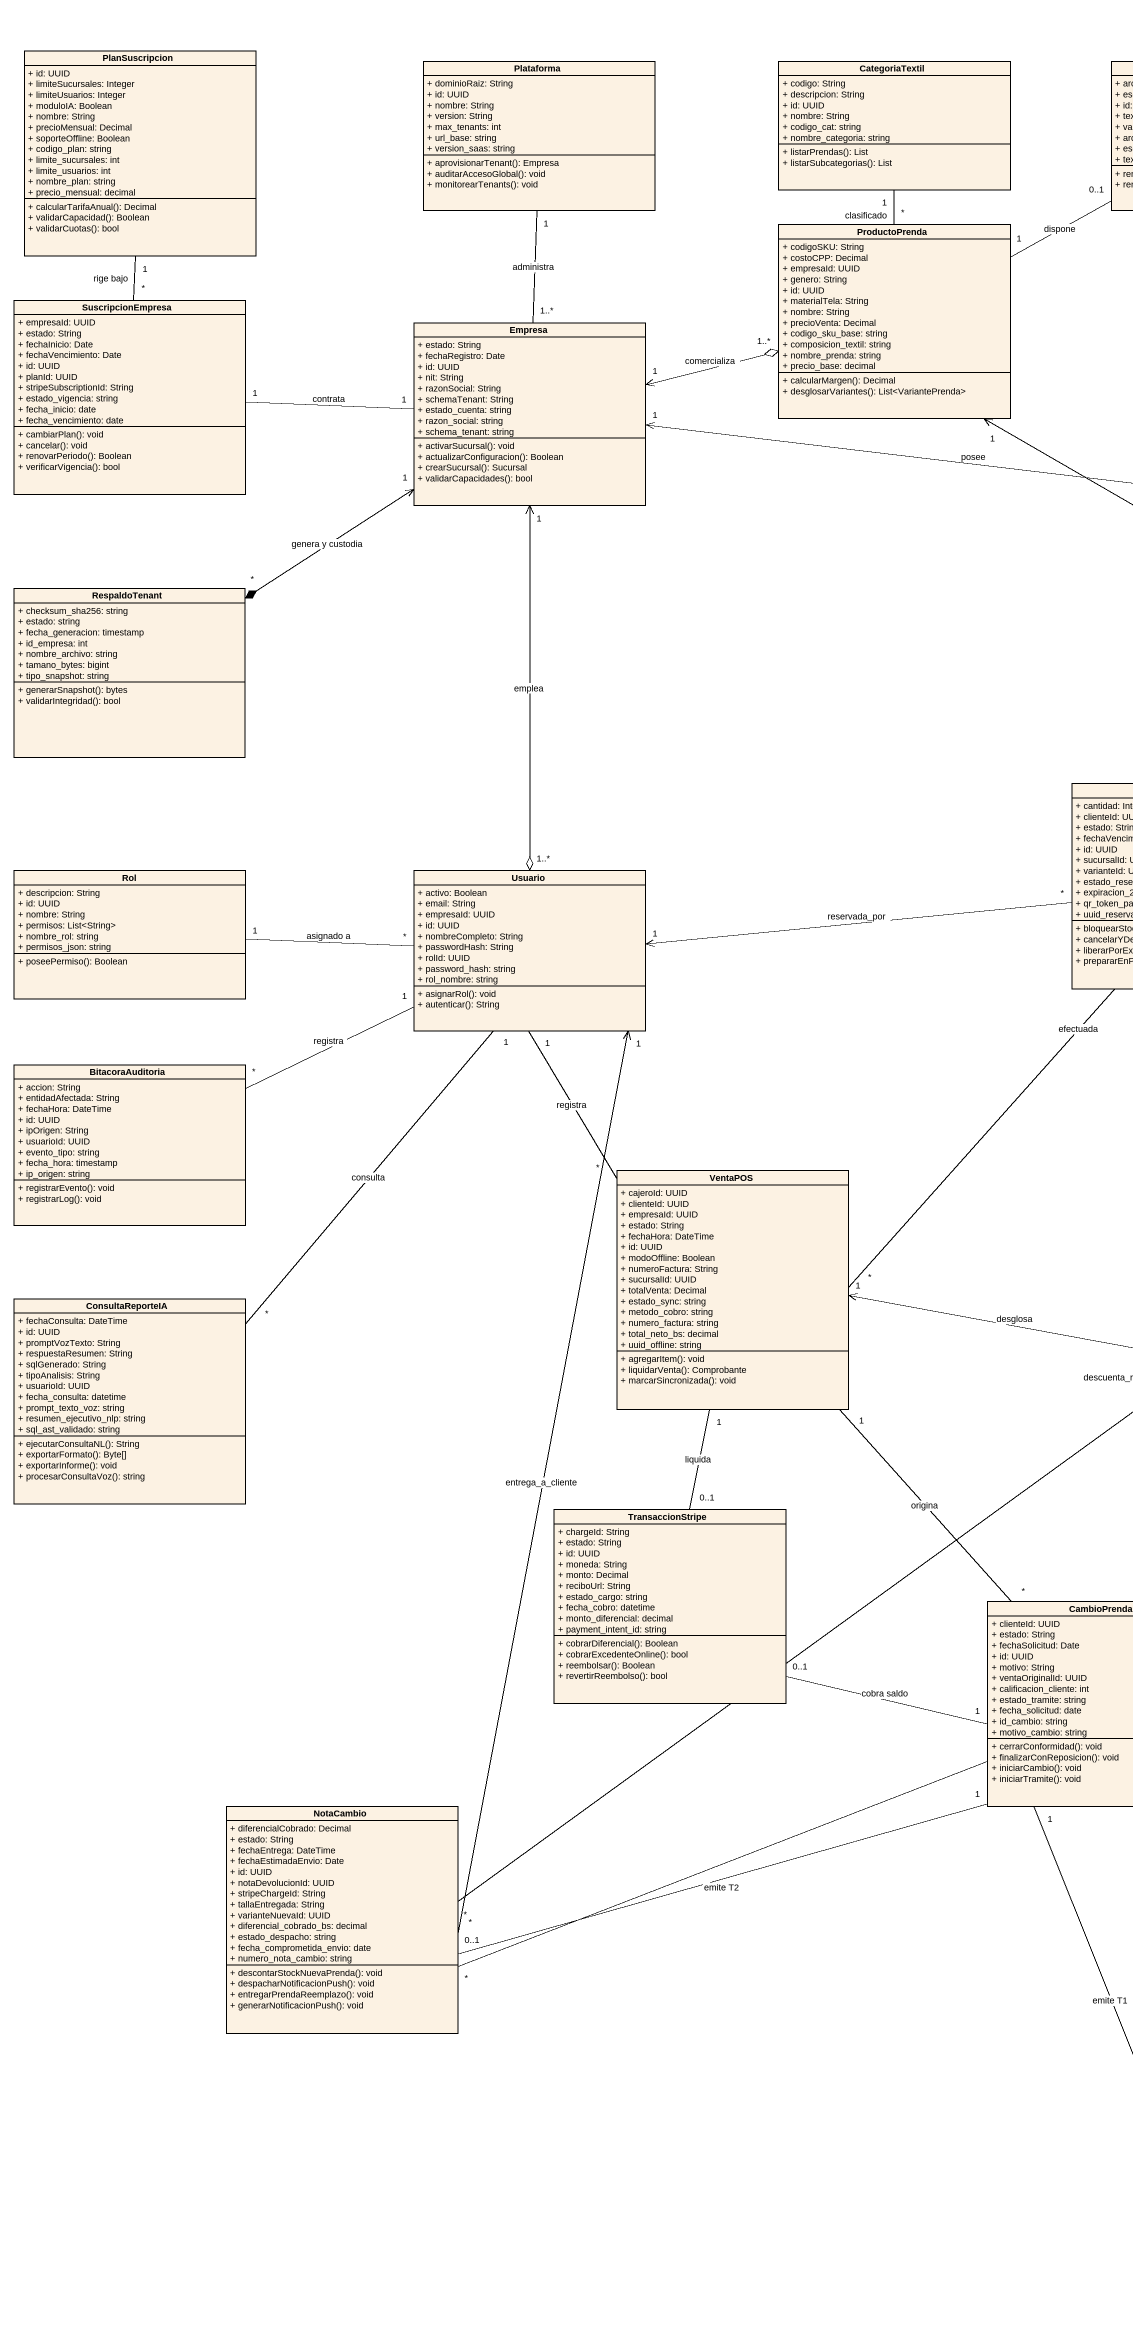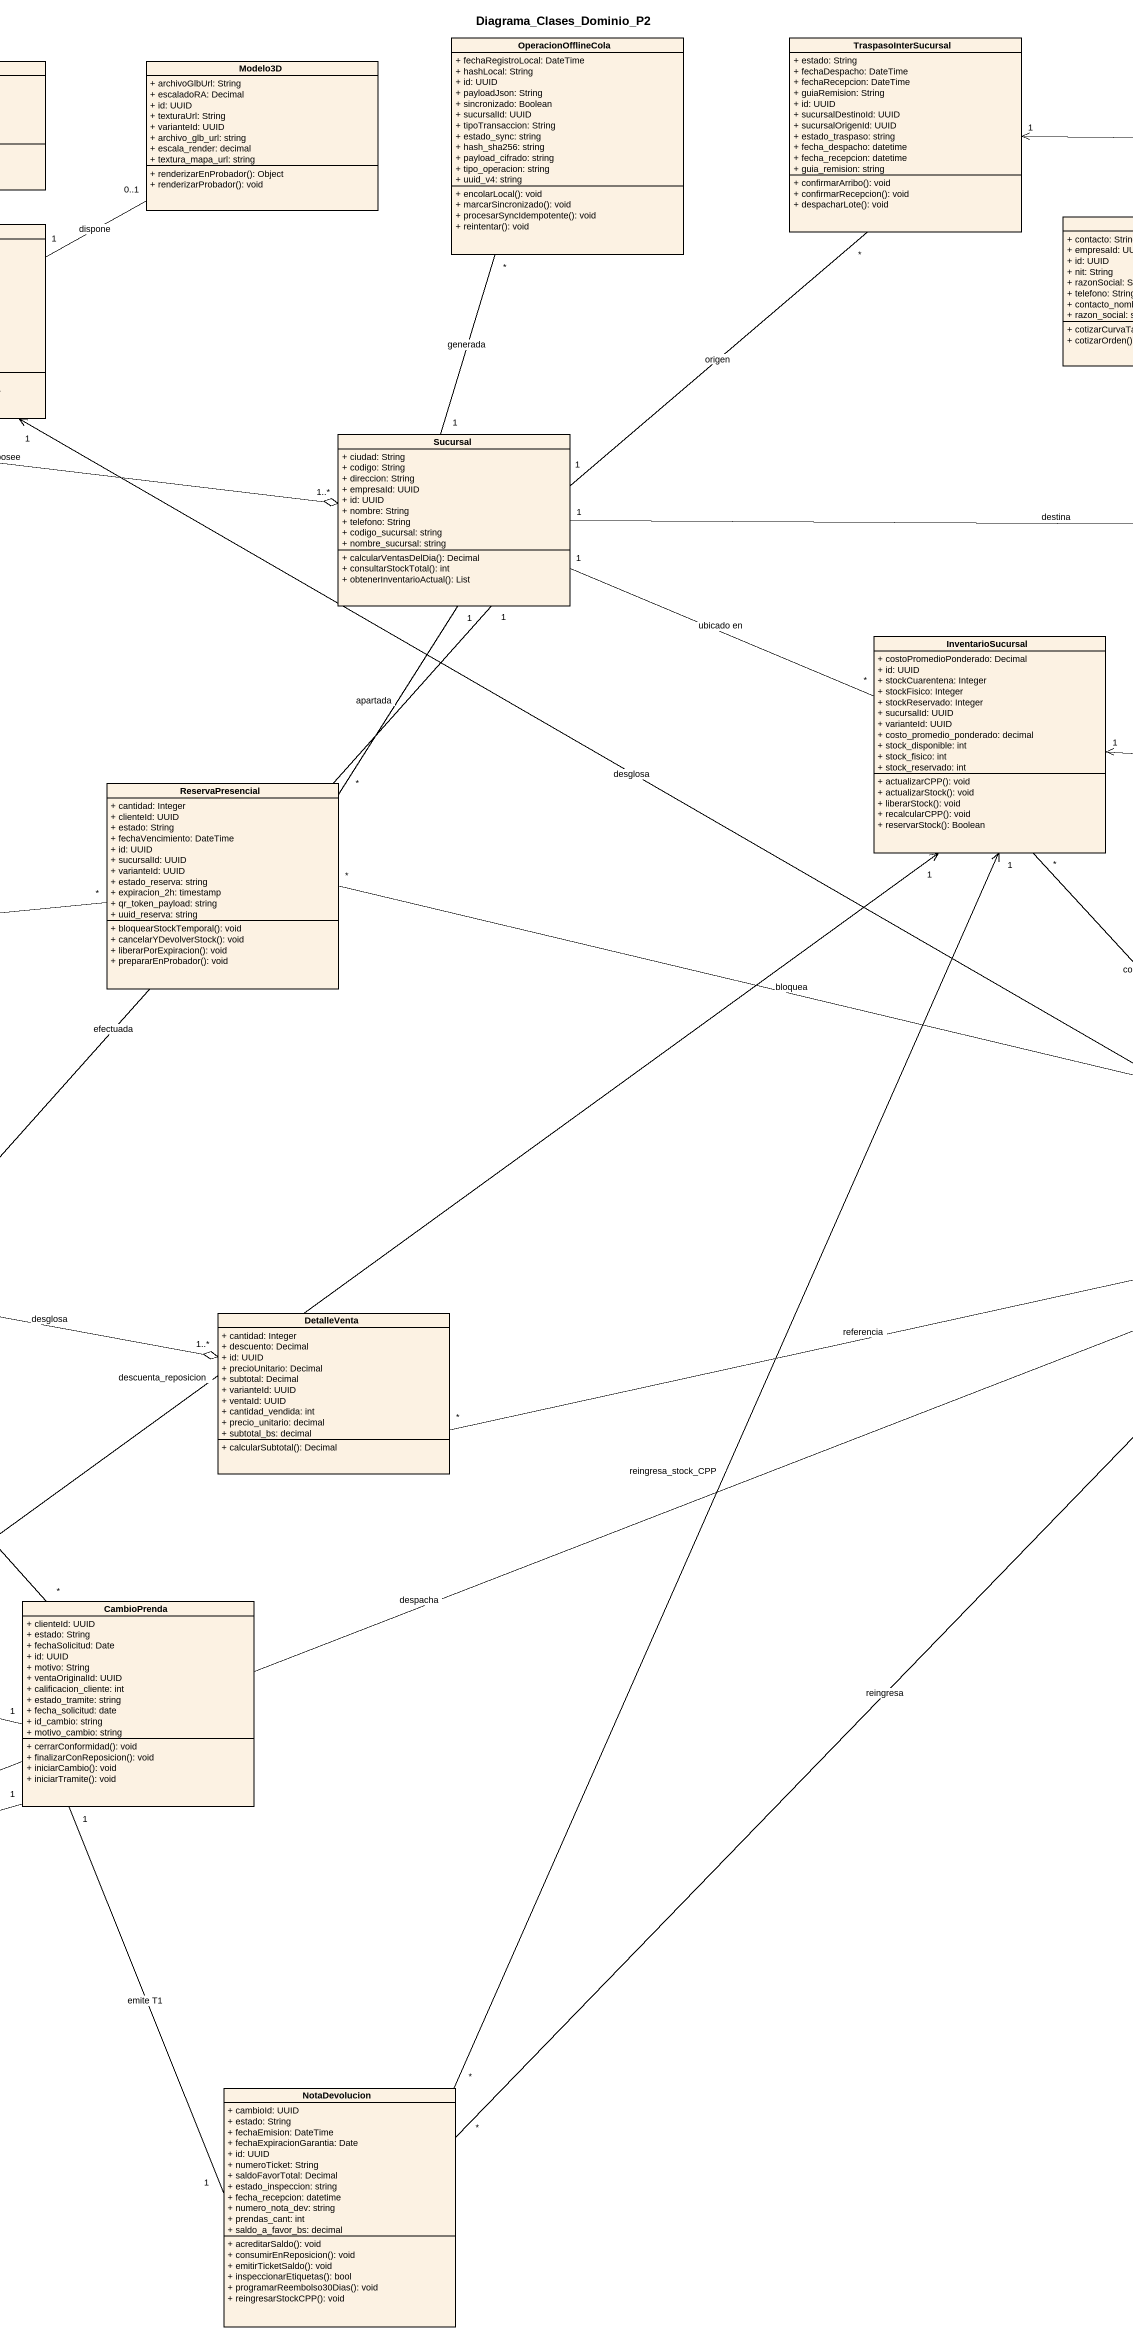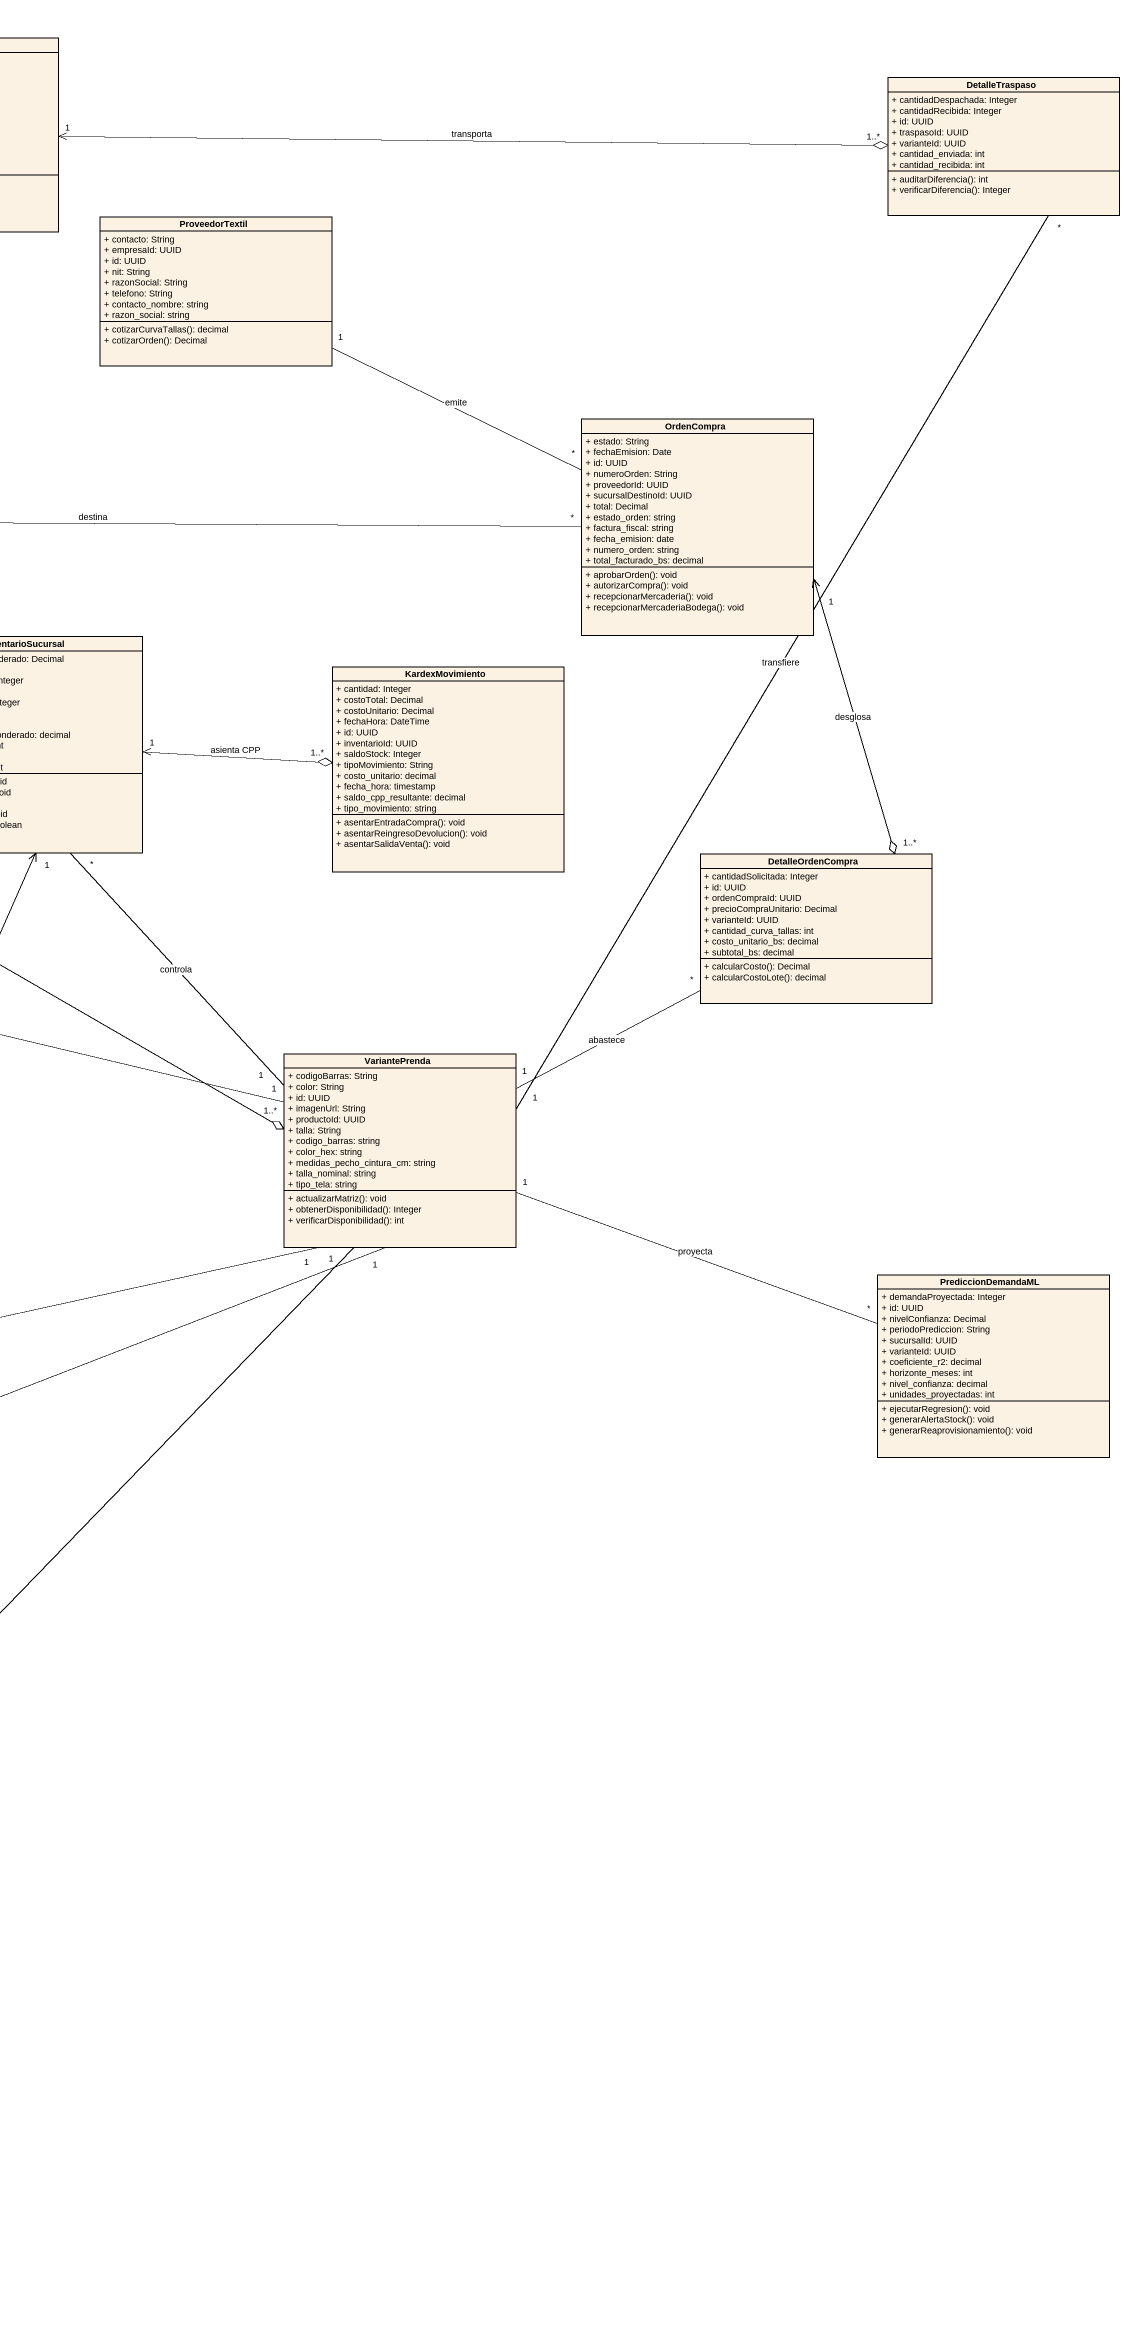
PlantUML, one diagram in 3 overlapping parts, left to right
@startuml
title Diagrama_Clases_Dominio_P2
hide circle
hide empty members
skinparam classAttributeIconSize 0
class OperacionOfflineCola {
  + fechaRegistroLocal: DateTime
  + hashLocal: String
  + id: UUID
  + payloadJson: String
  + sincronizado: Boolean
  + sucursalId: UUID
  + tipoTransaccion: String
  + estado_sync: string
  + hash_sha256: string
  + payload_cifrado: string
  + tipo_operacion: string
  + uuid_v4: string
  + encolarLocal(): void
  + marcarSincronizado(): void
  + procesarSyncIdempotente(): void
  + reintentar(): void
}
class TraspasoInterSucursal {
  + estado: String
  + fechaDespacho: DateTime
  + fechaRecepcion: DateTime
  + guiaRemision: String
  + id: UUID
  + sucursalDestinoId: UUID
  + sucursalOrigenId: UUID
  + estado_traspaso: string
  + fecha_despacho: datetime
  + fecha_recepcion: datetime
  + guia_remision: string
  + confirmarArribo(): void
  + confirmarRecepcion(): void
  + despacharLote(): void
}
class PlanSuscripcion {
  + id: UUID
  + limiteSucursales: Integer
  + limiteUsuarios: Integer
  + moduloIA: Boolean
  + nombre: String
  + precioMensual: Decimal
  + soporteOffline: Boolean
  + codigo_plan: string
  + limite_sucursales: int
  + limite_usuarios: int
  + nombre_plan: string
  + precio_mensual: decimal
  + calcularTarifaAnual(): Decimal
  + validarCapacidad(): Boolean
  + validarCuotas(): bool
}
class Plataforma {
  + dominioRaiz: String
  + id: UUID
  + nombre: String
  + version: String
  + max_tenants: int
  + url_base: string
  + version_saas: string
  + aprovisionarTenant(): Empresa
  + auditarAccesoGlobal(): void
  + monitorearTenants(): void
}
class CategoriaTextil {
  + codigo: String
  + descripcion: String
  + id: UUID
  + nombre: String
  + codigo_cat: string
  + nombre_categoria: string
  + listarPrendas(): List
  + listarSubcategorias(): List
}
class Modelo3D {
  + archivoGlbUrl: String
  + escaladoRA: Decimal
  + id: UUID
  + texturaUrl: String
  + varianteId: UUID
  + archivo_glb_url: string
  + escala_render: decimal
  + textura_mapa_url: string
  + renderizarEnProbador(): Object
  + renderizarProbador(): void
}
class DetalleTraspaso {
  + cantidadDespachada: Integer
  + cantidadRecibida: Integer
  + id: UUID
  + traspasoId: UUID
  + varianteId: UUID
  + cantidad_enviada: int
  + cantidad_recibida: int
  + auditarDiferencia(): int
  + verificarDiferencia(): Integer
}
class ProductoPrenda {
  + codigoSKU: String
  + costoCPP: Decimal
  + empresaId: UUID
  + genero: String
  + id: UUID
  + materialTela: String
  + nombre: String
  + precioVenta: Decimal
  + codigo_sku_base: string
  + composicion_textil: string
  + nombre_prenda: string
  + precio_base: decimal
  + calcularMargen(): Decimal
  + desglosarVariantes(): List<VariantePrenda>
}
class ProveedorTextil {
  + contacto: String
  + empresaId: UUID
  + id: UUID
  + nit: String
  + razonSocial: String
  + telefono: String
  + contacto_nombre: string
  + razon_social: string
  + cotizarCurvaTallas(): decimal
  + cotizarOrden(): Decimal
}
class SuscripcionEmpresa {
  + empresaId: UUID
  + estado: String
  + fechaInicio: Date
  + fechaVencimiento: Date
  + id: UUID
  + planId: UUID
  + stripeSubscriptionId: String
  + estado_vigencia: string
  + fecha_inicio: date
  + fecha_vencimiento: date
  + cambiarPlan(): void
  + cancelar(): void
  + renovarPeriodo(): Boolean
  + verificarVigencia(): bool
}
class Empresa {
  + estado: String
  + fechaRegistro: Date
  + id: UUID
  + nit: String
  + razonSocial: String
  + schemaTenant: String
  + estado_cuenta: string
  + razon_social: string
  + schema_tenant: string
  + activarSucursal(): void
  + actualizarConfiguracion(): Boolean
  + crearSucursal(): Sucursal
  + validarCapacidades(): bool
}
class OrdenCompra {
  + estado: String
  + fechaEmision: Date
  + id: UUID
  + numeroOrden: String
  + proveedorId: UUID
  + sucursalDestinoId: UUID
  + total: Decimal
  + estado_orden: string
  + factura_fiscal: string
  + fecha_emision: date
  + numero_orden: string
  + total_facturado_bs: decimal
  + aprobarOrden(): void
  + autorizarCompra(): void
  + recepcionarMercaderia(): void
  + recepcionarMercaderiaBodega(): void
}
class Sucursal {
  + ciudad: String
  + codigo: String
  + direccion: String
  + empresaId: UUID
  + id: UUID
  + nombre: String
  + telefono: String
  + codigo_sucursal: string
  + nombre_sucursal: string
  + calcularVentasDelDia(): Decimal
  + consultarStockTotal(): int
  + obtenerInventarioActual(): List
}
class RespaldoTenant {
  + checksum_sha256: string
  + estado: string
  + fecha_generacion: timestamp
  + id_empresa: int
  + nombre_archivo: string
  + tamano_bytes: bigint
  + tipo_snapshot: string
  + generarSnapshot(): bytes
  + validarIntegridad(): bool
}
class InventarioSucursal {
  + costoPromedioPonderado: Decimal
  + id: UUID
  + stockCuarentena: Integer
  + stockFisico: Integer
  + stockReservado: Integer
  + sucursalId: UUID
  + varianteId: UUID
  + costo_promedio_ponderado: decimal
  + stock_disponible: int
  + stock_fisico: int
  + stock_reservado: int
  + actualizarCPP(): void
  + actualizarStock(): void
  + liberarStock(): void
  + recalcularCPP(): void
  + reservarStock(): Boolean
}
class KardexMovimiento {
  + cantidad: Integer
  + costoTotal: Decimal
  + costoUnitario: Decimal
  + fechaHora: DateTime
  + id: UUID
  + inventarioId: UUID
  + saldoStock: Integer
  + tipoMovimiento: String
  + costo_unitario: decimal
  + fecha_hora: timestamp
  + saldo_cpp_resultante: decimal
  + tipo_movimiento: string
  + asentarEntradaCompra(): void
  + asentarReingresoDevolucion(): void
  + asentarSalidaVenta(): void
}
class ReservaPresencial {
  + cantidad: Integer
  + clienteId: UUID
  + estado: String
  + fechaVencimiento: DateTime
  + id: UUID
  + sucursalId: UUID
  + varianteId: UUID
  + estado_reserva: string
  + expiracion_2h: timestamp
  + qr_token_payload: string
  + uuid_reserva: string
  + bloquearStockTemporal(): void
  + cancelarYDevolverStock(): void
  + liberarPorExpiracion(): void
  + prepararEnProbador(): void
}
class DetalleOrdenCompra {
  + cantidadSolicitada: Integer
  + id: UUID
  + ordenCompraId: UUID
  + precioCompraUnitario: Decimal
  + varianteId: UUID
  + cantidad_curva_tallas: int
  + costo_unitario_bs: decimal
  + subtotal_bs: decimal
  + calcularCosto(): Decimal
  + calcularCostoLote(): decimal
}
class Rol {
  + descripcion: String
  + id: UUID
  + nombre: String
  + permisos: List<String>
  + nombre_rol: string
  + permisos_json: string
  + poseePermiso(): Boolean
}
class Usuario {
  + activo: Boolean
  + email: String
  + empresaId: UUID
  + id: UUID
  + nombreCompleto: String
  + passwordHash: String
  + rolId: UUID
  + password_hash: string
  + rol_nombre: string
  + asignarRol(): void
  + autenticar(): String
}
class BitacoraAuditoria {
  + accion: String
  + entidadAfectada: String
  + fechaHora: DateTime
  + id: UUID
  + ipOrigen: String
  + usuarioId: UUID
  + evento_tipo: string
  + fecha_hora: timestamp
  + ip_origen: string
  + registrarEvento(): void
  + registrarLog(): void
}
class VariantePrenda {
  + codigoBarras: String
  + color: String
  + id: UUID
  + imagenUrl: String
  + productoId: UUID
  + talla: String
  + codigo_barras: string
  + color_hex: string
  + medidas_pecho_cintura_cm: string
  + talla_nominal: string
  + tipo_tela: string
  + actualizarMatriz(): void
  + obtenerDisponibilidad(): Integer
  + verificarDisponibilidad(): int
}
class VentaPOS {
  + cajeroId: UUID
  + clienteId: UUID
  + empresaId: UUID
  + estado: String
  + fechaHora: DateTime
  + id: UUID
  + modoOffline: Boolean
  + numeroFactura: String
  + sucursalId: UUID
  + totalVenta: Decimal
  + estado_sync: string
  + metodo_cobro: string
  + numero_factura: string
  + total_neto_bs: decimal
  + uuid_offline: string
  + agregarItem(): void
  + liquidarVenta(): Comprobante
  + marcarSincronizada(): void
}
class PrediccionDemandaML {
  + demandaProyectada: Integer
  + id: UUID
  + nivelConfianza: Decimal
  + periodoPrediccion: String
  + sucursalId: UUID
  + varianteId: UUID
  + coeficiente_r2: decimal
  + horizonte_meses: int
  + nivel_confianza: decimal
  + unidades_proyectadas: int
  + ejecutarRegresion(): void
  + generarAlertaStock(): void
  + generarReaprovisionamiento(): void
}
class ConsultaReporteIA {
  + fechaConsulta: DateTime
  + id: UUID
  + promptVozTexto: String
  + respuestaResumen: String
  + sqlGenerado: String
  + tipoAnalisis: String
  + usuarioId: UUID
  + fecha_consulta: datetime
  + prompt_texto_voz: string
  + resumen_ejecutivo_nlp: string
  + sql_ast_validado: string
  + ejecutarConsultaNL(): String
  + exportarFormato(): Byte[]
  + exportarInforme(): void
  + procesarConsultaVoz(): string
}
class DetalleVenta {
  + cantidad: Integer
  + descuento: Decimal
  + id: UUID
  + precioUnitario: Decimal
  + subtotal: Decimal
  + varianteId: UUID
  + ventaId: UUID
  + cantidad_vendida: int
  + precio_unitario: decimal
  + subtotal_bs: decimal
  + calcularSubtotal(): Decimal
}
class TransaccionStripe {
  + chargeId: String
  + estado: String
  + id: UUID
  + moneda: String
  + monto: Decimal
  + reciboUrl: String
  + estado_cargo: string
  + fecha_cobro: datetime
  + monto_diferencial: decimal
  + payment_intent_id: string
  + cobrarDiferencial(): Boolean
  + cobrarExcedenteOnline(): bool
  + reembolsar(): Boolean
  + revertirReembolso(): bool
}
class CambioPrenda {
  + clienteId: UUID
  + estado: String
  + fechaSolicitud: Date
  + id: UUID
  + motivo: String
  + ventaOriginalId: UUID
  + calificacion_cliente: int
  + estado_tramite: string
  + fecha_solicitud: date
  + id_cambio: string
  + motivo_cambio: string
  + cerrarConformidad(): void
  + finalizarConReposicion(): void
  + iniciarCambio(): void
  + iniciarTramite(): void
}
class NotaCambio {
  + diferencialCobrado: Decimal
  + estado: String
  + fechaEntrega: DateTime
  + fechaEstimadaEnvio: Date
  + id: UUID
  + notaDevolucionId: UUID
  + stripeChargeId: String
  + tallaEntregada: String
  + varianteNuevaId: UUID
  + diferencial_cobrado_bs: decimal
  + estado_despacho: string
  + fecha_comprometida_envio: date
  + numero_nota_cambio: string
  + descontarStockNuevaPrenda(): void
  + despacharNotificacionPush(): void
  + entregarPrendaReemplazo(): void
  + generarNotificacionPush(): void
}
class NotaDevolucion {
  + cambioId: UUID
  + estado: String
  + fechaEmision: DateTime
  + fechaExpiracionGarantia: Date
  + id: UUID
  + numeroTicket: String
  + saldoFavorTotal: Decimal
  + estado_inspeccion: string
  + fecha_recepcion: datetime
  + numero_nota_dev: string
  + prendas_cant: int
  + saldo_a_favor_bs: decimal
  + acreditarSaldo(): void
  + consumirEnReposicion(): void
  + emitirTicketSaldo(): void
  + inspeccionarEtiquetas(): bool
  + programarReembolso30Dias(): void
  + reingresarStockCPP(): void
}
OperacionOfflineCola "*" -- "1" Sucursal : generada
TraspasoInterSucursal "1" <-right-o "1..*" DetalleTraspaso : transporta
TraspasoInterSucursal "*" -- "1" Sucursal : origen
Plataforma "1" -- "1..*" Empresa : administra
DetalleTraspaso "*" -- "1" VariantePrenda : transfiere
ProductoPrenda "*" -up- "1" CategoriaTextil : clasificado
ProductoPrenda "1" -right- "0..1" Modelo3D : dispone
ProductoPrenda "1" <-right-o "1..*" VariantePrenda : desglosa
SuscripcionEmpresa "*" -up- "1" PlanSuscripcion : rige bajo
Empresa "1" <-right-o "1..*" ProductoPrenda : comercializa
Empresa "1" -left- "1" SuscripcionEmpresa : contrata
Empresa "1" <-right-o "1..*" Sucursal : posee
Empresa "1" <--* "*" RespaldoTenant : genera y custodia
Empresa "1" <--o "1..*" Usuario : emplea
OrdenCompra "*" -left- "1" ProveedorTextil : emite
OrdenCompra "*" -left- "1" Sucursal : destina
OrdenCompra "1" <--o "1..*" DetalleOrdenCompra : desglosa
InventarioSucursal "*" -left- "1" Sucursal : ubicado en
InventarioSucursal "1" <-right-o "1..*" KardexMovimiento : asienta CPP
InventarioSucursal "*" -- "1" VariantePrenda : controla
ReservaPresencial "*" -up- "1" Sucursal : apartada
ReservaPresencial "*" -left-> "1" Usuario : reservada_por
ReservaPresencial "*" -right- "1" VariantePrenda : bloquea
DetalleOrdenCompra "*" -left- "1" VariantePrenda : abastece
Usuario "*" -left- "1" Rol : asignado a
Usuario "1" -left- "*" BitacoraAuditoria : registra
VentaPOS "*" -up- "1" Sucursal : efectuada
VentaPOS "*" -up- "1" Usuario : registra
VentaPOS "1" <-right-o "1..*" DetalleVenta : desglosa
VentaPOS "1" -- "0..1" TransaccionStripe : liquida
PrediccionDemandaML "*" -left- "1" VariantePrenda : proyecta
ConsultaReporteIA "*" -up- "1" Usuario : consulta
DetalleVenta "*" -right- "1" VariantePrenda : referencia
CambioPrenda "*" -up- "1" VentaPOS : origina
CambioPrenda "1" -left- "0..1" TransaccionStripe : cobra saldo
CambioPrenda "1" -left- "0..1" NotaCambio : emite T2
CambioPrenda "1" -- "1" NotaDevolucion : emite T1
NotaCambio "*" -up-> "1" InventarioSucursal : descuenta_reposicion
NotaCambio "*" -up-> "1" Usuario : entrega_a_cliente
NotaCambio "*" -right- "1" VariantePrenda : despacha
NotaDevolucion "*" -up-> "1" InventarioSucursal : reingresa_stock_CPP
NotaDevolucion "*" -up- "1" VariantePrenda : reingresa
@enduml
